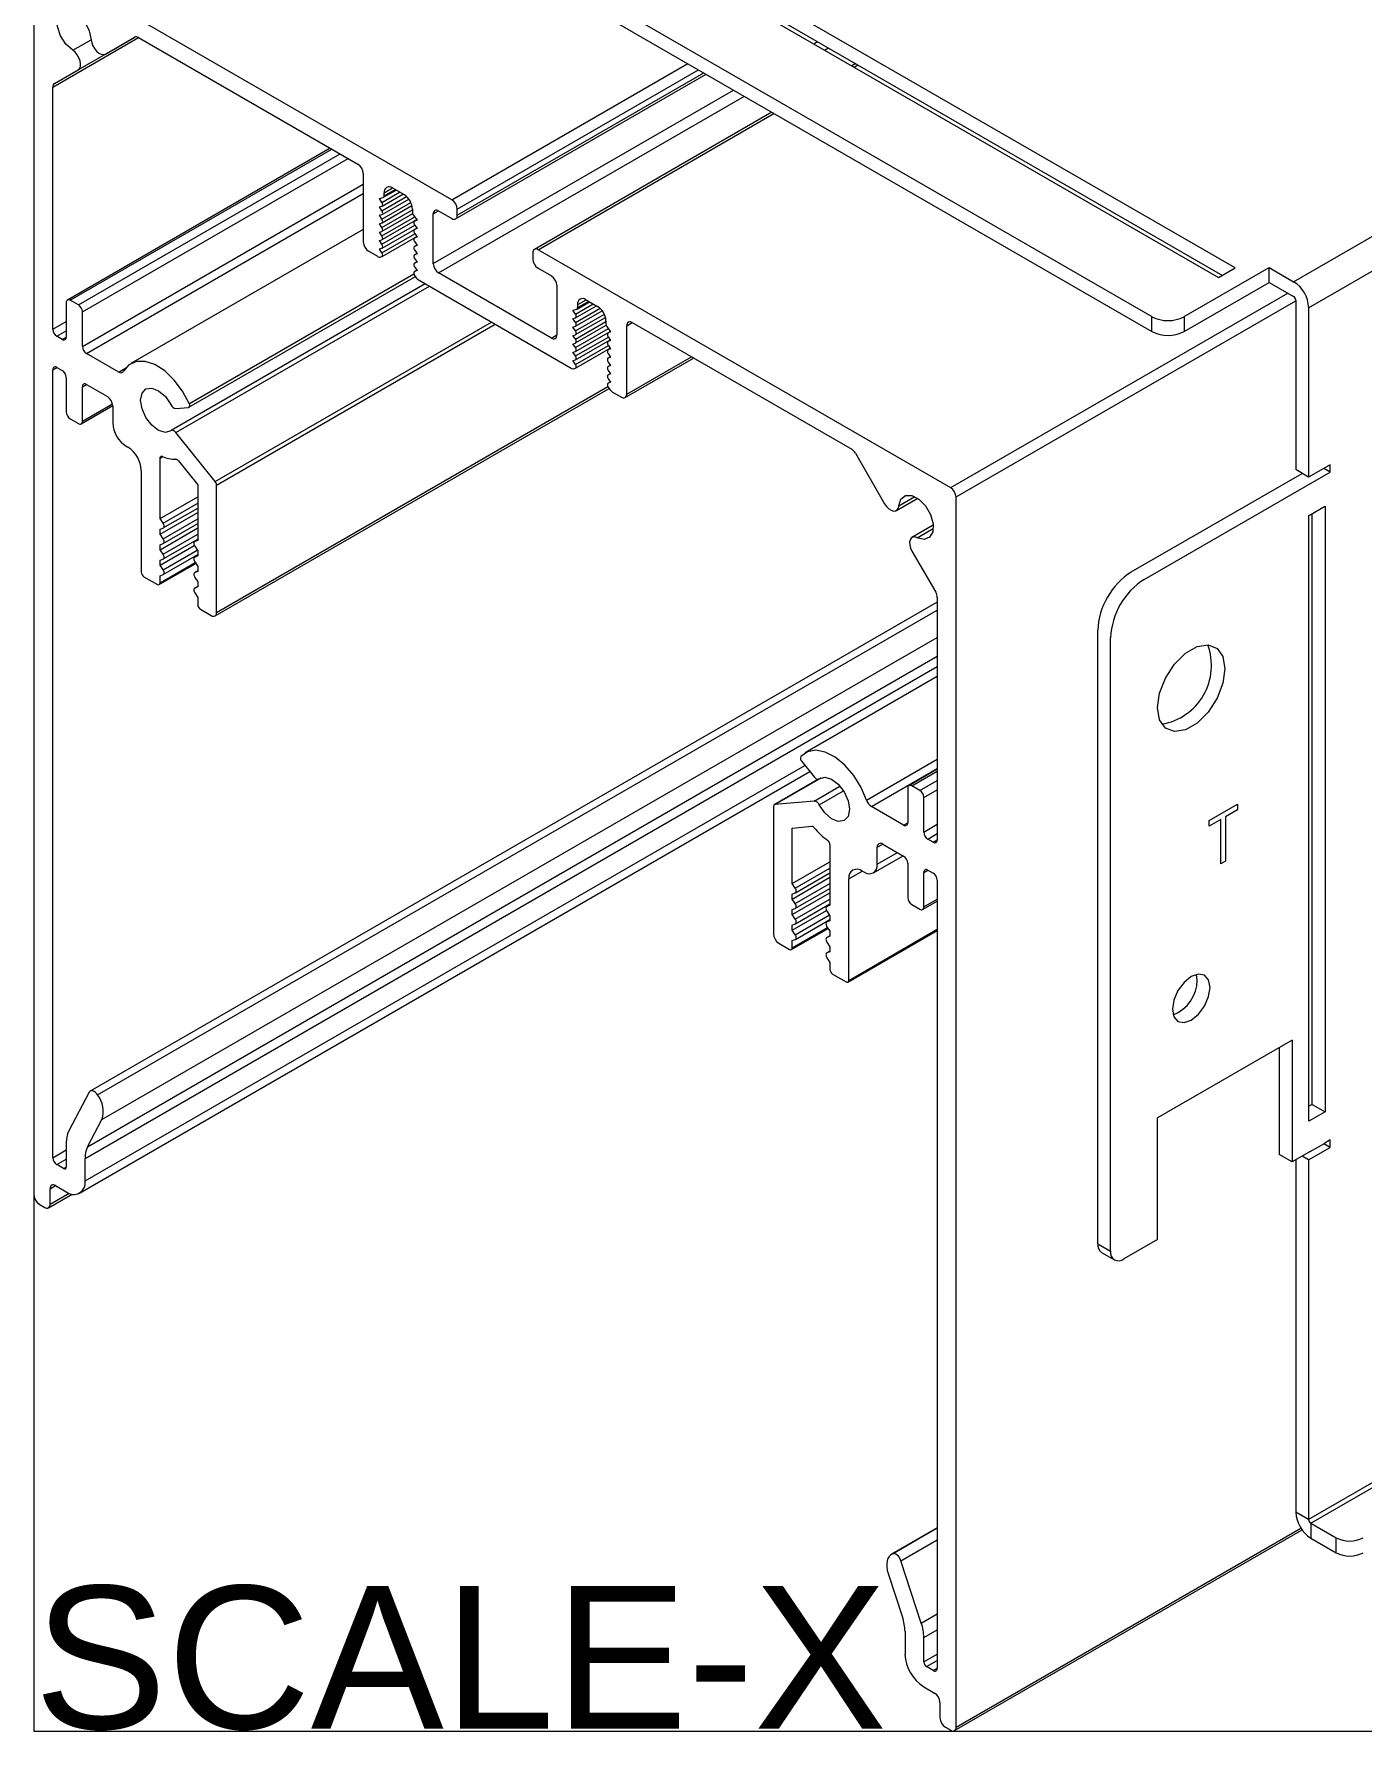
# Model space of a CAD drawing. Extents: x 0 to 6.25, y -6.86 to 0.
# Drawn here: x 0 to 3.493, y -6.864 to -2.403 of the extents above; entities that cross this region are included whole.
import ezdxf

# ---------------------------------------------------------------- set-up
doc = ezdxf.new("R2010")
doc.units = 0
doc.header["$LTSCALE"] = 0.5
doc.header["$MEASUREMENT"] = 0
doc.layers.add('Housing', color=150, linetype='CONTINUOUS')
doc.layers.add('Mounting', color=4, linetype='CONTINUOUS')
doc.layers.add('Text-Unprinted', color=131, linetype='CONTINUOUS', plot=False)
doc.styles.add('LSAD_Standard', font='arial.ttf')

msp = doc.modelspace()

# ---------------------------------------------------------------- linework, layer by layer
at = {"layer": 'Housing', "linetype": 'Continuous', "lineweight": 25, "transparency": 16777216}
for p, q in [((0, -2.2215), (0, -5.455)), ((1.0984, -2.8392), (0.0141, -2.2133)), ((0.0495, -2.5425), (0.2745, -2.4126)), ((0.0536, -2.5333), (0.2651, -2.4113)), ((0.1022, -2.4461), (0.1505, -2.4182)), ((0.1161, -2.4973), (0.265, -2.4113)), ((0.1879, -2.4558), (0.2649, -2.4114)), ((0.1879, -2.4558), (0.2645, -2.4116)), ((0.2745, -2.4126), (0.8514, -2.7456)), ((0.0536, -2.5333), (0.1161, -2.4973)), ((0.0495, -3.1794), (0.0495, -2.5425)), ((0.7788, -2.7037), (0.088, -3.1025)), ((0.0955, -3.1032), (0.7832, -2.7062)), ((0.1167, -3.1155), (0.8044, -2.7185)), ((0.1273, -3.1339), (0.8256, -2.7307)), ((0.1273, -3.2243), (0.8655, -2.7982)), ((0.8655, -2.7701), (0.8655, -2.9498)), ((0.9203, -2.8206), (0.9422, -2.8079)), ((0.9422, -2.8079), (0.9727, -2.8255)), ((0.1379, -3.2427), (0.8655, -2.8226)), ((0.908, -2.8356), (0.918, -2.8327)), ((0.9145, -2.8457), (0.908, -2.8356)), ((0.9145, -2.8457), (0.9611, -2.8188)), ((0.9145, -2.8678), (0.9792, -2.8304)), ((0.9145, -2.8898), (0.9904, -2.846)), ((0.9149, -2.8556), (0.9698, -2.8239)), ((0.9149, -2.8776), (0.9851, -2.8371)), ((0.9149, -2.8997), (0.9934, -2.8543)), ((0.9186, -2.8324), (0.9516, -2.8134)), ((0.9203, -2.8288), (0.9493, -2.812)), ((0.9203, -2.8288), (0.9203, -2.8206)), ((0.908, -2.8577), (0.9143, -2.8558)), ((0.9145, -2.8678), (0.908, -2.8577)), ((0.908, -2.8797), (0.9143, -2.8779)), ((0.9145, -2.8898), (0.908, -2.8797)), ((0.9145, -2.9119), (0.9946, -2.8656)), ((0.9145, -2.9339), (1.0009, -2.884)), ((0.9149, -2.9217), (0.9954, -2.8752)), ((0.9149, -2.9437), (1.0059, -2.8912)), ((0.9946, -2.8635), (0.9946, -2.8717)), ((0.9969, -2.8782), (1.007, -2.8928)), ((1.0063, -2.8919), (1.0001, -2.8955)), ((1.0004, -2.8953), (1.0064, -2.8919)), ((1.007, -2.8928), (1.0004, -2.8953)), ((1.0494, -2.8762), (1.0635, -2.8681)), ((1.0494, -3.0069), (1.0494, -2.8762)), ((1.0635, -2.8681), (1.0984, -2.8882)), ((1.1126, -2.8801), (1.1126, -2.8637)), ((0.8655, -2.9168), (0.2548, -3.2694)), ((0.908, -2.9018), (0.9143, -2.8999)), ((0.9145, -2.9119), (0.908, -2.9018)), ((0.908, -2.9238), (0.9143, -2.922)), ((0.9145, -2.9339), (0.908, -2.9238)), ((0.908, -2.9459), (0.9143, -2.944)), ((0.9145, -2.956), (1.0009, -2.9061)), ((0.9145, -2.978), (1.0009, -2.9281)), ((0.9149, -2.9658), (1.0059, -2.9133)), ((0.9149, -2.9878), (1.0059, -2.9353)), ((1.0063, -2.9139), (1.0001, -2.9175)), ((1.0063, -2.936), (1.0001, -2.9396)), ((1.0004, -2.9174), (1.0064, -2.9139)), ((1.007, -2.9148), (1.0004, -2.9174)), ((1.0004, -2.9394), (1.0064, -2.936)), ((1.007, -2.9369), (1.0004, -2.9394)), ((1.0007, -2.9057), (1.007, -2.9148)), ((1.0007, -2.9277), (1.007, -2.9369)), ((0.8797, -2.9743), (0.9028, -2.9876)), ((0.9145, -2.956), (0.908, -2.9459)), ((0.908, -2.9679), (0.9143, -2.9661)), ((0.9145, -2.978), (0.908, -2.9679)), ((0.9119, -2.989), (0.9145, -2.988)), ((1.0063, -2.958), (1.0001, -2.9616)), ((1.0063, -2.9801), (1.0001, -2.9837)), ((1.0004, -2.9615), (1.0064, -2.958)), ((1.007, -2.9589), (1.0004, -2.9615)), ((1.0004, -2.9835), (1.0064, -2.9801)), ((1.007, -2.981), (1.0004, -2.9835)), ((1.0007, -2.9498), (1.007, -2.9589)), ((1.0007, -2.9718), (1.007, -2.981)), ((1.311, -2.9783), (1.311, -2.9946)), ((2.4095, -3.5961), (1.3252, -2.9701)), ((0.4085, -3.3742), (0.9987, -3.0335)), ((1.0063, -3.0021), (1.0001, -3.0057)), ((1.0063, -3.0242), (1.0001, -3.0278)), ((1.0004, -3.0056), (1.0064, -3.0021)), ((1.007, -3.003), (1.0004, -3.0056)), ((1.0004, -3.0276), (1.0064, -3.0242)), ((1.007, -3.025), (1.0004, -3.0276)), ((1.0007, -2.9939), (1.007, -3.003)), ((1.0007, -3.0159), (1.007, -3.025)), ((1.3601, -3.2026), (1.0635, -3.0314)), ((1.3252, -3.0191), (1.3601, -3.0393)), ((1.0282, -3.06), (0.3603, -3.4455)), ((0.3731, -3.451), (1.0393, -3.0664)), ((0.4073, -3.3843), (1.0024, -3.0407)), ((1.0004, -3.0376), (1.003, -3.0416)), ((1.0121, -3.0507), (1.4115, -3.2813)), ((1.3742, -3.0638), (1.3742, -3.1944)), ((0.0849, -3.1094), (0.0849, -3.1999)), ((0.1167, -3.1155), (0.0955, -3.1032)), ((1.4232, -3.1394), (1.4698, -3.1125)), ((1.4235, -3.1492), (1.4785, -3.1175)), ((1.4273, -3.1261), (1.4603, -3.107)), ((1.429, -3.1142), (1.4509, -3.1016)), ((1.429, -3.1224), (1.458, -3.1057)), ((1.429, -3.1224), (1.429, -3.1142)), ((1.4509, -3.1016), (1.4814, -3.1192)), ((0.0495, -3.1794), (0.0849, -3.159)), ((0.1273, -3.2243), (0.1273, -3.1339)), ((0.4766, -3.5797), (1.2025, -3.1606)), ((0.4801, -3.5888), (1.2122, -3.1662)), ((1.4166, -3.1293), (1.4267, -3.1263)), ((1.4232, -3.1394), (1.4166, -3.1293)), ((1.4166, -3.1513), (1.423, -3.1495)), ((1.4232, -3.1614), (1.4166, -3.1513)), ((1.4232, -3.1614), (1.4879, -3.1241)), ((1.4232, -3.1835), (1.4991, -3.1397)), ((1.4232, -3.2055), (1.5033, -3.1593)), ((1.4235, -3.1713), (1.4938, -3.1307)), ((1.4235, -3.1933), (1.5021, -3.148)), ((1.5033, -3.1572), (1.5033, -3.1653)), ((1.5581, -3.1699), (1.5722, -3.1617)), ((1.5722, -3.1617), (2.1491, -3.4948)), ((0.0601, -3.1978), (0.0849, -3.1835)), ((0.0742, -3.206), (0.0601, -3.1978)), ((0.0742, -3.206), (0.0849, -3.1999)), ((1.3601, -3.2026), (1.3742, -3.1944)), ((1.4166, -3.1734), (1.423, -3.1715)), ((1.4232, -3.1835), (1.4166, -3.1734)), ((1.4166, -3.1954), (1.423, -3.1936)), ((1.4232, -3.2055), (1.4166, -3.1954)), ((1.4232, -3.2276), (1.5096, -3.1777)), ((1.4232, -3.2496), (1.5096, -3.1997)), ((1.4235, -3.2154), (1.504, -3.1689)), ((1.4235, -3.2374), (1.5146, -3.1849)), ((1.4235, -3.2594), (1.5146, -3.2069)), ((1.5056, -3.1719), (1.5156, -3.1864)), ((1.515, -3.1855), (1.5087, -3.1892)), ((1.515, -3.2076), (1.5087, -3.2112)), ((1.5091, -3.189), (1.515, -3.1856)), ((1.5156, -3.1864), (1.5091, -3.189)), ((1.5091, -3.211), (1.515, -3.2076)), ((1.5156, -3.2085), (1.5091, -3.211)), ((1.5093, -3.1993), (1.5156, -3.2085)), ((1.5581, -3.3495), (1.5581, -3.1699)), ((0.2227, -3.2917), (0.1379, -3.2427)), ((1.4166, -3.2175), (1.423, -3.2156)), ((1.4232, -3.2276), (1.4166, -3.2175)), ((1.4166, -3.2395), (1.423, -3.2377)), ((1.4232, -3.2496), (1.4166, -3.2395)), ((1.4232, -3.2717), (1.5096, -3.2218)), ((1.4235, -3.2815), (1.5146, -3.229)), ((1.515, -3.2296), (1.5087, -3.2332)), ((1.515, -3.2517), (1.5087, -3.2553)), ((1.5091, -3.2331), (1.515, -3.2296)), ((1.5156, -3.2305), (1.5091, -3.2331)), ((1.5091, -3.2551), (1.515, -3.2517)), ((1.5156, -3.2526), (1.5091, -3.2551)), ((1.5093, -3.2214), (1.5156, -3.2305)), ((1.5093, -3.2434), (1.5156, -3.2526)), ((1.5539, -3.3587), (1.7337, -3.2549)), ((1.5581, -3.3495), (1.7278, -3.2516)), ((0.0495, -3.2856), (0.0601, -3.2795)), ((0.0495, -5.357), (0.0495, -3.2856)), ((0.0601, -3.2795), (0.0742, -3.2876)), ((0.2227, -3.2917), (0.2414, -3.2808)), ((1.4166, -3.2615), (1.423, -3.2597)), ((1.4232, -3.2717), (1.4166, -3.2615)), ((1.4206, -3.2827), (1.4232, -3.2817)), ((1.515, -3.2737), (1.5087, -3.2773)), ((1.515, -3.2958), (1.5087, -3.2994)), ((1.5091, -3.2772), (1.515, -3.2737)), ((1.5156, -3.2746), (1.5091, -3.2772)), ((1.5091, -3.2992), (1.515, -3.2958)), ((1.5156, -3.2967), (1.5091, -3.2992)), ((1.5093, -3.2655), (1.5156, -3.2746)), ((1.5093, -3.2875), (1.5156, -3.2967)), ((0.0849, -3.306), (0.0849, -3.3965)), ((0.1273, -3.3305), (0.1379, -3.3244)), ((0.1273, -3.421), (0.1273, -3.3305)), ((0.1379, -3.3244), (0.193, -3.3562)), ((0.4759, -3.9328), (1.5115, -3.335)), ((0.4801, -3.9237), (1.5084, -3.33)), ((1.515, -3.3178), (1.5087, -3.3214)), ((1.5091, -3.3213), (1.515, -3.3178)), ((1.5156, -3.3187), (1.5091, -3.3213)), ((1.5091, -3.3313), (1.5117, -3.3353)), ((1.5093, -3.3096), (1.5156, -3.3187)), ((1.5208, -3.3444), (1.5439, -3.3577)), ((0.1242, -3.4279), (0.2071, -3.38)), ((0.1273, -3.421), (0.2065, -3.3753)), ((0.2071, -3.3807), (0.2071, -3.4256)), ((0.3731, -3.3877), (0.4059, -3.3847)), ((0.0955, -3.4149), (0.1167, -3.4271)), ((0.4766, -3.5797), (0.3731, -3.451)), ((0.2425, -3.4868), (0.2467, -3.4893)), ((0.3316, -3.5181), (0.3387, -3.514)), ((0.3316, -3.6771), (0.3316, -3.5181)), ((2.1591, -3.5053), (2.2357, -3.638)), ((0.2821, -3.5505), (0.2821, -3.8175)), ((0.3796, -3.5251), (0.4306, -3.5885)), ((0.4306, -3.5885), (0.4306, -3.7342)), ((0.4801, -3.9237), (0.4801, -3.5888)), ((0.3316, -3.6771), (0.4306, -3.6199)), ((0.3395, -3.6892), (0.4306, -3.6366)), ((0.3399, -3.7015), (0.4306, -3.6492)), ((2.2667, -3.6559), (2.3226, -3.6237)), ((2.2731, -3.6435), (2.3151, -3.6193)), ((2.4236, -6.8541), (2.4236, -3.6206)), ((0.3316, -3.7179), (0.4306, -3.6608)), ((0.3395, -3.6892), (0.3316, -3.6771)), ((0.3316, -3.7587), (0.4306, -3.7016)), ((0.3316, -3.7048), (0.3395, -3.7018)), ((0.3395, -3.7301), (0.4306, -3.6775)), ((0.3399, -3.7424), (0.4306, -3.69)), ((2.3633, -3.6943), (2.3075, -3.7265)), ((0.3316, -3.7179), (0.3316, -3.7048)), ((0.3395, -3.7301), (0.3316, -3.7179)), ((0.3316, -3.7457), (0.3395, -3.7426)), ((0.3316, -3.7587), (0.3316, -3.7457)), ((0.3395, -3.7709), (0.4306, -3.7183)), ((0.3399, -3.7832), (0.4306, -3.7308)), ((0.4306, -3.7327), (0.4223, -3.7375)), ((0.4227, -3.7373), (0.4306, -3.7328)), ((0.4306, -3.7342), (0.4227, -3.7373)), ((2.3214, -3.7272), (2.3634, -3.703)), ((0.3316, -3.7996), (0.4215, -3.7476)), ((0.3395, -3.7709), (0.3316, -3.7587)), ((0.3316, -3.7865), (0.3395, -3.7834)), ((0.3316, -3.7996), (0.3316, -3.7865)), ((0.3395, -3.8117), (0.4292, -3.7599)), ((0.3399, -3.824), (0.4306, -3.7717)), ((0.4306, -3.7735), (0.4223, -3.7784)), ((0.4227, -3.7498), (0.4306, -3.762)), ((0.4227, -3.7781), (0.4306, -3.7736)), ((0.4306, -3.7751), (0.4227, -3.7781)), ((0.4227, -3.7906), (0.4306, -3.8028)), ((0.4306, -3.762), (0.4306, -3.7751)), ((2.3075, -3.7623), (2.37, -3.8705)), ((0.2892, -3.8298), (0.3245, -3.8502)), ((0.3295, -3.8507), (0.4257, -3.7952)), ((0.3316, -3.8461), (0.4241, -3.7927)), ((0.3395, -3.8117), (0.3316, -3.7996)), ((0.3316, -3.8273), (0.3395, -3.8242)), ((0.3316, -3.8461), (0.3316, -3.8273)), ((0.4306, -3.8144), (0.4223, -3.8192)), ((0.4227, -3.819), (0.4306, -3.8144)), ((0.4306, -3.8159), (0.4227, -3.819)), ((0.4227, -3.8315), (0.4306, -3.8436)), ((0.4306, -3.8028), (0.4306, -3.8159)), ((0.4306, -3.8552), (0.4223, -3.86)), ((0.4227, -3.8598), (0.4306, -3.8552)), ((0.4306, -3.8567), (0.4227, -3.8598)), ((0.4227, -3.8723), (0.4306, -3.8845)), ((0.4306, -3.8436), (0.4306, -3.8567)), ((2.3741, -3.8968), (0.148, -5.1819)), ((0.1669, -5.1918), (2.3741, -3.9176)), ((0.4306, -3.8845), (0.4306, -3.9032)), ((0.4377, -3.9155), (0.4659, -3.9318)), ((2.3741, -3.8845), (2.3741, -4.5214)), ((0.1784, -5.257), (2.3741, -3.9894)), ((0.141, -5.3281), (2.3741, -4.0389)), ((0.1344, -5.3587), (2.3741, -4.0658)), ((2.3741, -4.0923), (2.0273, -4.2926)), ((0.1344, -5.4182), (2.0264, -4.326)), ((2.0177, -4.3152), (2.0505, -4.356)), ((2.1882, -4.4171), (2.3741, -4.3098)), ((0.1198, -5.4503), (2.0394, -4.3421)), ((2.0616, -4.3621), (1.9456, -4.4291)), ((1.9471, -4.4286), (2.0687, -4.3584)), ((2.0633, -4.3615), (2.0686, -4.3584)), ((2.0638, -4.3611), (2.0684, -4.3585)), ((2.2009, -4.4337), (2.3741, -4.3337)), ((2.3741, -4.336), (2.2994, -4.3792)), ((2.3069, -4.3799), (2.3741, -4.3411)), ((2.3281, -4.3921), (2.3741, -4.3656)), ((2.0505, -4.4194), (2.1184, -4.3802)), ((2.0638, -4.4296), (2.1277, -4.3928)), ((2.2963, -4.386), (2.2963, -4.4765)), ((2.3281, -4.3921), (2.3069, -4.3799)), ((2.3388, -4.4105), (2.3741, -4.3901)), ((2.3388, -4.501), (2.3388, -4.4105)), ((1.9435, -4.4336), (1.9435, -4.7685)), ((2.0505, -4.4194), (1.9471, -4.4286)), ((2.2857, -4.4826), (2.2009, -4.4337)), ((1.993, -4.4905), (2.044, -4.4859)), ((1.993, -4.6362), (1.993, -4.4905)), ((2.2857, -4.4826), (2.2963, -4.4765)), ((2.3388, -4.501), (2.3741, -4.4806)), ((2.3494, -4.5194), (2.3741, -4.5051)), ((2.092, -4.5344), (2.092, -4.6933)), ((2.2165, -4.5406), (2.2306, -4.5325)), ((2.2165, -4.5855), (2.2165, -4.5406)), ((2.2306, -4.5325), (2.2857, -4.5643)), ((2.3635, -4.5275), (2.3494, -4.5194)), ((2.3635, -4.5275), (2.3741, -4.5214)), ((1.993, -4.6362), (2.092, -4.579)), ((2.2061, -4.6084), (2.2842, -4.5634)), ((2.2165, -4.5855), (2.2695, -4.5549)), ((2.2963, -4.5827), (2.2963, -4.6731)), ((1.993, -4.677), (2.092, -4.6199)), ((2.0009, -4.6484), (1.993, -4.6362)), ((2.0009, -4.6484), (2.092, -4.5958)), ((2.0009, -4.6892), (2.092, -4.6366)), ((2.0013, -4.6607), (2.092, -4.6083)), ((2.1415, -4.6239), (2.1769, -4.6035)), ((2.1415, -4.8909), (2.1415, -4.6239)), ((2.1769, -4.6035), (2.1811, -4.606)), ((2.3388, -4.6072), (2.3494, -4.601)), ((2.3388, -4.6976), (2.3388, -4.6072)), ((2.3494, -4.601), (2.3635, -4.6092)), ((2.3741, -4.6276), (2.3741, -6.6989)), ((1.993, -4.7178), (2.092, -4.6607)), ((1.993, -4.664), (2.0009, -4.6609)), ((1.993, -4.677), (1.993, -4.664)), ((2.0009, -4.6892), (1.993, -4.677)), ((2.0009, -4.73), (2.092, -4.6774)), ((2.0013, -4.7015), (2.092, -4.6491)), ((2.3356, -4.7045), (2.3741, -4.6823)), ((2.3388, -4.6976), (2.3741, -4.6772)), ((1.993, -4.7048), (2.0009, -4.7017)), ((1.993, -4.7178), (1.993, -4.7048)), ((1.993, -4.7587), (2.0829, -4.7068)), ((2.0009, -4.73), (1.993, -4.7178)), ((2.0009, -4.7708), (2.0907, -4.719)), ((2.0013, -4.7423), (2.092, -4.69)), ((2.092, -4.6918), (2.0837, -4.6966)), ((2.0841, -4.6964), (2.092, -4.6919)), ((2.092, -4.6933), (2.0841, -4.6964)), ((2.0841, -4.7089), (2.092, -4.7211)), ((2.092, -4.7211), (2.092, -4.7342)), ((2.3069, -4.6915), (2.3281, -4.7038)), ((1.9909, -4.8098), (2.0871, -4.7543)), ((1.993, -4.7456), (2.0009, -4.7425)), ((1.993, -4.7587), (1.993, -4.7456)), ((1.993, -4.8052), (2.0855, -4.7518)), ((2.0009, -4.7708), (1.993, -4.7587)), ((2.0013, -4.7831), (2.092, -4.7308)), ((2.092, -4.7327), (2.0837, -4.7375)), ((2.0841, -4.7373), (2.092, -4.7327)), ((2.092, -4.7342), (2.0841, -4.7373)), ((2.0841, -4.7498), (2.092, -4.7619)), ((2.092, -4.7619), (2.092, -4.775)), ((2.1394, -4.8955), (2.3741, -4.76)), ((2.1415, -4.8909), (2.3741, -4.7567)), ((1.9577, -4.793), (1.9859, -4.8093)), ((1.993, -4.7864), (2.0009, -4.7834)), ((1.993, -4.8052), (1.993, -4.7864)), ((2.092, -4.7735), (2.0837, -4.7783)), ((2.092, -4.8143), (2.0837, -4.8191)), ((2.0841, -4.7781), (2.092, -4.7735)), ((2.092, -4.775), (2.0841, -4.7781)), ((2.0841, -4.7906), (2.092, -4.8028)), ((2.0841, -4.8189), (2.092, -4.8144)), ((2.092, -4.8158), (2.0841, -4.8189)), ((2.092, -4.8028), (2.092, -4.8158)), ((2.0841, -4.8314), (2.092, -4.8436)), ((2.092, -4.8436), (2.092, -4.8624)), ((2.0991, -4.8746), (2.1344, -4.895)), ((0.1451, -5.1849), (0.0915, -5.2868)), ((0.141, -5.3281), (0.1784, -5.257)), ((0.0495, -5.357), (0.0849, -5.3366)), ((0.0849, -5.3175), (0.0849, -5.3815)), ((0.0601, -5.3753), (0.0849, -5.3611)), ((0.0778, -5.3855), (0.0601, -5.3753)), ((0.0778, -5.3855), (0.0849, -5.3815)), ((0.1344, -5.4182), (0.1344, -5.3587)), ((0.0424, -5.4386), (0.0566, -5.4305)), ((0.0424, -5.4795), (0.0424, -5.4386)), ((0.0566, -5.4305), (0.0849, -5.4468)), ((0.0141, -5.4795), (0.0283, -5.4876)), ((0.0383, -5.4886), (0.1002, -5.4528)), ((0.0424, -5.4795), (0.0925, -5.4505)), ((2.3741, -6.3301), (2.2536, -6.3996)), ((2.2567, -6.3982), (2.3741, -6.3304)), ((2.2785, -6.4165), (2.3741, -6.3613)), ((2.3321, -6.5803), (2.2785, -6.4165)), ((2.2452, -6.4501), (2.2826, -6.5644)), ((2.3321, -6.5803), (2.3741, -6.5561)), ((2.3388, -6.6186), (2.3741, -6.5982)), ((2.2893, -6.6027), (2.2893, -6.6622)), ((2.3388, -6.6826), (2.3388, -6.6186)), ((2.3388, -6.6826), (2.3741, -6.6622)), ((2.3458, -6.6949), (2.3741, -6.6785)), ((2.3635, -6.7051), (2.3458, -6.6949)), ((2.3635, -6.7051), (2.3741, -6.6989)), ((2.3388, -6.7479), (2.367, -6.7643)), ((2.3812, -6.7888), (2.3812, -6.8296)), ((2.3953, -6.8541), (2.4095, -6.8622))]:
    msp.add_line(p, q, dxfattribs=at)
at = {"layer": 'Housing', "transparency": 16777216}
for p, q in [((2.0495, -2.4291), (2.0595, -2.4233)), ((2.0778, -2.4454), (2.0878, -2.4396)), ((1.098, -2.839), (1.7182, -2.481)), ((1.1126, -2.8632), (1.7465, -2.4973)), ((2.1597, -2.4811), (2.1497, -2.4869)), ((2.1555, -2.4903), (2.1655, -2.4845)), ((1.1083, -2.889), (1.7665, -2.5089)), ((1.1126, -2.8795), (1.7606, -2.5055)), ((1.0494, -3.0063), (1.8389, -2.5507)), ((1.0631, -3.0311), (1.8672, -2.567)), ((1.9391, -2.6085), (1.3153, -2.9693)), ((1.3252, -2.9701), (1.9449, -2.6119)), ((2.4094, -3.5955), (3.2951, -3.0844)), ((2.4236, -3.62), (3.3163, -3.1048)), ((2.4236, -6.8541), (3.3297, -6.3305)), ((2.4194, -6.863), (3.333, -6.3354))]:
    msp.add_line(p, q, dxfattribs=at)
at = {"layer": 'Housing', "linetype": 'Continuous', "lineweight": 25, "transparency": 16777216, "flags": 128}
for points in [[(0.1022, -2.4461), (0.0842, -2.4298), (0.0699, -2.4077), (0.0616, -2.3836), (0.0607, -2.3616), (0.0674, -2.3454), (0.0806, -2.3377), (0.0981, -2.34), (0.1167, -2.3517), (0.1334, -2.371), (0.1454, -2.3945), (0.1505, -2.4182)], [(0.1161, -2.4973), (0.1199, -2.4937), (0.122, -2.4882), (0.1225, -2.4812), (0.1212, -2.4734), (0.1182, -2.4654), (0.1137, -2.4577), (0.1083, -2.4511), (0.1022, -2.4461)], [(0.1505, -2.4182), (0.1518, -2.426), (0.1548, -2.434), (0.1592, -2.4417), (0.1647, -2.4483), (0.1708, -2.4533), (0.177, -2.4564), (0.1829, -2.4573), (0.1879, -2.4558)], [(0.9143, -2.8558), (0.9152, -2.8553), (0.9159, -2.8545), (0.9164, -2.8534), (0.9165, -2.8521), (0.9164, -2.8505), (0.916, -2.8489), (0.9154, -2.8473), (0.9145, -2.8457)], [(0.9143, -2.8779), (0.9152, -2.8774), (0.9159, -2.8766), (0.9164, -2.8755), (0.9165, -2.8741), (0.9164, -2.8726), (0.916, -2.871), (0.9154, -2.8693), (0.9145, -2.8678)], [(0.9143, -2.8999), (0.9152, -2.8994), (0.9159, -2.8986), (0.9164, -2.8975), (0.9165, -2.8962), (0.9164, -2.8946), (0.916, -2.893), (0.9154, -2.8914), (0.9145, -2.8898)], [(1.0004, -2.8953), (0.9996, -2.8959), (0.9989, -2.8968), (0.9985, -2.8979), (0.9984, -2.8993), (0.9986, -2.9009), (0.999, -2.9025), (0.9997, -2.9041), (1.0007, -2.9057)], [(0.9143, -2.922), (0.9152, -2.9215), (0.9159, -2.9207), (0.9164, -2.9196), (0.9165, -2.9182), (0.9164, -2.9167), (0.916, -2.9151), (0.9154, -2.9134), (0.9145, -2.9119)], [(0.9143, -2.944), (0.9152, -2.9435), (0.9159, -2.9427), (0.9164, -2.9416), (0.9165, -2.9403), (0.9164, -2.9387), (0.916, -2.9371), (0.9154, -2.9355), (0.9145, -2.9339)], [(1.0004, -2.9174), (0.9996, -2.9179), (0.9989, -2.9188), (0.9985, -2.92), (0.9984, -2.9214), (0.9986, -2.9229), (0.999, -2.9246), (0.9997, -2.9262), (1.0007, -2.9277)], [(1.0004, -2.9394), (0.9996, -2.94), (0.9989, -2.9409), (0.9985, -2.942), (0.9984, -2.9434), (0.9986, -2.945), (0.999, -2.9466), (0.9997, -2.9482), (1.0007, -2.9498)], [(0.9143, -2.9661), (0.9152, -2.9656), (0.9159, -2.9648), (0.9164, -2.9637), (0.9165, -2.9623), (0.9164, -2.9608), (0.916, -2.9592), (0.9154, -2.9575), (0.9145, -2.956)], [(0.9145, -2.988), (0.9154, -2.9875), (0.916, -2.9866), (0.9164, -2.9855), (0.9165, -2.9842), (0.9164, -2.9827), (0.916, -2.9811), (0.9154, -2.9795), (0.9145, -2.978)], [(1.0004, -2.9615), (0.9996, -2.962), (0.9989, -2.9629), (0.9985, -2.9641), (0.9984, -2.9655), (0.9986, -2.967), (0.999, -2.9687), (0.9997, -2.9703), (1.0007, -2.9718)], [(1.0004, -2.9835), (0.9996, -2.9841), (0.9989, -2.985), (0.9985, -2.9861), (0.9984, -2.9875), (0.9986, -2.9891), (0.999, -2.9907), (0.9997, -2.9923), (1.0007, -2.9939)], [(1.0004, -3.0056), (0.9996, -3.0061), (0.9989, -3.007), (0.9985, -3.0082), (0.9984, -3.0096), (0.9986, -3.0111), (0.999, -3.0128), (0.9997, -3.0144), (1.0007, -3.0159)], [(1.0004, -3.0276), (0.9996, -3.0281), (0.9989, -3.029), (0.9985, -3.0301), (0.9984, -3.0314), (0.9985, -3.0329), (0.9989, -3.0345), (0.9996, -3.0361), (1.0004, -3.0376)], [(1.423, -3.1495), (1.4239, -3.149), (1.4246, -3.1482), (1.425, -3.1471), (1.4252, -3.1457), (1.4251, -3.1442), (1.4247, -3.1426), (1.4241, -3.1409), (1.4232, -3.1394)], [(1.423, -3.1715), (1.4239, -3.171), (1.4246, -3.1702), (1.425, -3.1691), (1.4252, -3.1678), (1.4251, -3.1662), (1.4247, -3.1646), (1.4241, -3.163), (1.4232, -3.1614)], [(1.423, -3.1936), (1.4239, -3.1931), (1.4246, -3.1923), (1.425, -3.1912), (1.4252, -3.1898), (1.4251, -3.1883), (1.4247, -3.1867), (1.4241, -3.185), (1.4232, -3.1835)], [(1.423, -3.2156), (1.4239, -3.2151), (1.4246, -3.2143), (1.425, -3.2132), (1.4252, -3.2119), (1.4251, -3.2103), (1.4247, -3.2087), (1.4241, -3.2071), (1.4232, -3.2055)], [(1.5091, -3.189), (1.5082, -3.1895), (1.5076, -3.1904), (1.5072, -3.1916), (1.5071, -3.193), (1.5073, -3.1945), (1.5077, -3.1962), (1.5084, -3.1978), (1.5093, -3.1993)], [(1.5091, -3.211), (1.5082, -3.2116), (1.5076, -3.2125), (1.5072, -3.2136), (1.5071, -3.215), (1.5073, -3.2166), (1.5077, -3.2182), (1.5084, -3.2198), (1.5093, -3.2214)], [(1.423, -3.2377), (1.4239, -3.2372), (1.4246, -3.2364), (1.425, -3.2353), (1.4252, -3.2339), (1.4251, -3.2324), (1.4247, -3.2308), (1.4241, -3.2291), (1.4232, -3.2276)], [(1.423, -3.2597), (1.4239, -3.2592), (1.4246, -3.2584), (1.425, -3.2573), (1.4252, -3.256), (1.4251, -3.2544), (1.4247, -3.2528), (1.4241, -3.2512), (1.4232, -3.2496)], [(1.5091, -3.2331), (1.5082, -3.2336), (1.5076, -3.2345), (1.5072, -3.2357), (1.5071, -3.2371), (1.5073, -3.2386), (1.5077, -3.2403), (1.5084, -3.2419), (1.5093, -3.2434)], [(1.5091, -3.2551), (1.5082, -3.2557), (1.5076, -3.2566), (1.5072, -3.2577), (1.5071, -3.2591), (1.5073, -3.2607), (1.5077, -3.2623), (1.5084, -3.2639), (1.5093, -3.2655)], [(0.4082, -3.3744), (0.3908, -3.3419), (0.3689, -3.3127), (0.3441, -3.289), (0.318, -3.2723), (0.2925, -3.2638), (0.2692, -3.2639), (0.2497, -3.2728), (0.2354, -3.2898)], [(1.4232, -3.2817), (1.424, -3.2811), (1.4247, -3.2803), (1.4251, -3.2792), (1.4252, -3.2778), (1.4251, -3.2763), (1.4247, -3.2748), (1.424, -3.2732), (1.4232, -3.2717)], [(1.5091, -3.2772), (1.5082, -3.2777), (1.5076, -3.2786), (1.5072, -3.2798), (1.5071, -3.2812), (1.5073, -3.2827), (1.5077, -3.2844), (1.5084, -3.286), (1.5093, -3.2875)], [(1.5091, -3.2992), (1.5082, -3.2998), (1.5076, -3.3007), (1.5072, -3.3018), (1.5071, -3.3032), (1.5073, -3.3048), (1.5077, -3.3064), (1.5084, -3.308), (1.5093, -3.3096)], [(0.3598, -3.4459), (0.3453, -3.4503), (0.3277, -3.4453), (0.3098, -3.4317), (0.2943, -3.4117), (0.284, -3.3884), (0.2803, -3.3658), (0.284, -3.3473), (0.2943, -3.3361), (0.3098, -3.3338), (0.3277, -3.3409), (0.3453, -3.3563), (0.3598, -3.3774)], [(1.5091, -3.3213), (1.5082, -3.3218), (1.5076, -3.3226), (1.5072, -3.3238), (1.5071, -3.3251), (1.5072, -3.3266), (1.5076, -3.3282), (1.5082, -3.3297), (1.5091, -3.3313)], [(0.4059, -3.3847), (0.4071, -3.3844), (0.408, -3.3837), (0.4088, -3.3827), (0.4092, -3.3814), (0.4094, -3.3798), (0.4093, -3.3781), (0.4089, -3.3762), (0.4082, -3.3744)], [(0.3731, -3.451), (0.3714, -3.4491), (0.3697, -3.4476), (0.3678, -3.4463), (0.366, -3.4454), (0.3643, -3.4449), (0.3626, -3.4449), (0.3611, -3.4452), (0.3598, -3.4459)], [(0.3316, -3.5181), (0.3317, -3.5167), (0.3321, -3.5155), (0.3326, -3.5145), (0.3334, -3.5138), (0.3343, -3.5133), (0.3354, -3.5131), (0.3366, -3.5132), (0.3378, -3.5136)], [(2.2357, -3.638), (2.2407, -3.6453), (2.2466, -3.6511), (2.2528, -3.6553), (2.2589, -3.6572), (2.2644, -3.6569), (2.2688, -3.6544), (2.2718, -3.6498), (2.2731, -3.6435)], [(2.2731, -3.6435), (2.2782, -3.6257), (2.2902, -3.6161), (2.3069, -3.6161), (2.3256, -3.6259), (2.343, -3.6437), (2.3562, -3.6666), (2.3629, -3.6906), (2.3621, -3.7117), (2.3537, -3.7262), (2.3394, -3.7317), (2.3214, -3.7272)], [(0.3395, -3.7018), (0.3405, -3.7011), (0.3413, -3.7), (0.3418, -3.6986), (0.342, -3.697), (0.3418, -3.6951), (0.3413, -3.6931), (0.3405, -3.6911), (0.3395, -3.6892)], [(0.3395, -3.7426), (0.3405, -3.7419), (0.3413, -3.7409), (0.3418, -3.7395), (0.342, -3.7378), (0.3418, -3.7359), (0.3413, -3.734), (0.3405, -3.732), (0.3395, -3.7301)], [(0.4227, -3.7373), (0.4217, -3.738), (0.4209, -3.739), (0.4204, -3.7404), (0.4202, -3.7421), (0.4204, -3.744), (0.4209, -3.7459), (0.4217, -3.7479), (0.4227, -3.7498)], [(2.3214, -3.7272), (2.3153, -3.7252), (2.3099, -3.7255), (2.3054, -3.7281), (2.3025, -3.7327), (2.3011, -3.7389), (2.3016, -3.7464), (2.3037, -3.7544), (2.3075, -3.7623)], [(0.3395, -3.7834), (0.3405, -3.7827), (0.3413, -3.7817), (0.3418, -3.7803), (0.342, -3.7786), (0.3418, -3.7767), (0.3413, -3.7748), (0.3405, -3.7728), (0.3395, -3.7709)], [(0.4227, -3.7781), (0.4217, -3.7788), (0.4209, -3.7799), (0.4204, -3.7813), (0.4202, -3.7829), (0.4204, -3.7848), (0.4209, -3.7868), (0.4217, -3.7887), (0.4227, -3.7906)], [(0.3395, -3.8242), (0.3405, -3.8236), (0.3413, -3.8225), (0.3418, -3.8211), (0.342, -3.8194), (0.3418, -3.8176), (0.3413, -3.8156), (0.3405, -3.8136), (0.3395, -3.8117)], [(0.4227, -3.819), (0.4217, -3.8196), (0.4209, -3.8207), (0.4204, -3.8221), (0.4202, -3.8238), (0.4204, -3.8256), (0.4209, -3.8276), (0.4217, -3.8296), (0.4227, -3.8315)], [(0.4227, -3.8598), (0.4217, -3.8605), (0.4209, -3.8615), (0.4204, -3.8629), (0.4202, -3.8646), (0.4204, -3.8664), (0.4209, -3.8684), (0.4217, -3.8704), (0.4227, -3.8723)], [(2.1882, -4.4171), (2.1739, -4.3836), (2.1544, -4.3523), (2.1311, -4.3252), (2.1056, -4.3043), (2.0795, -4.2909), (2.0547, -4.2859), (2.0329, -4.2898), (2.0154, -4.3022)], [(2.0505, -4.356), (2.0522, -4.3579), (2.0539, -4.3594), (2.0558, -4.3607), (2.0576, -4.3616), (2.0594, -4.3621), (2.061, -4.3622), (2.0625, -4.3618), (2.0638, -4.3611)], [(2.0638, -4.3611), (2.0783, -4.3567), (2.0959, -4.3617), (2.1139, -4.3753), (2.1293, -4.3953), (2.1396, -4.4186), (2.1433, -4.4412), (2.1396, -4.4597), (2.1293, -4.471), (2.1139, -4.4732), (2.0959, -4.4661), (2.0783, -4.4507), (2.0638, -4.4296)], [(2.0009, -4.6609), (2.002, -4.6602), (2.0028, -4.6591), (2.0032, -4.6577), (2.0034, -4.6561), (2.0032, -4.6542), (2.0028, -4.6522), (2.002, -4.6503), (2.0009, -4.6484)], [(2.0009, -4.7017), (2.002, -4.701), (2.0028, -4.7), (2.0032, -4.6986), (2.0034, -4.6969), (2.0032, -4.695), (2.0028, -4.6931), (2.002, -4.6911), (2.0009, -4.6892)], [(2.0841, -4.6964), (2.0831, -4.6971), (2.0823, -4.6982), (2.0818, -4.6996), (2.0816, -4.7012), (2.0818, -4.7031), (2.0823, -4.7051), (2.0831, -4.707), (2.0841, -4.7089)], [(2.0009, -4.7425), (2.002, -4.7419), (2.0028, -4.7408), (2.0032, -4.7394), (2.0034, -4.7377), (2.0032, -4.7359), (2.0028, -4.7339), (2.002, -4.7319), (2.0009, -4.73)], [(2.0009, -4.7834), (2.002, -4.7827), (2.0028, -4.7816), (2.0032, -4.7802), (2.0034, -4.7786), (2.0032, -4.7767), (2.0028, -4.7747), (2.002, -4.7727), (2.0009, -4.7708)], [(2.0841, -4.7373), (2.0831, -4.7379), (2.0823, -4.739), (2.0818, -4.7404), (2.0816, -4.7421), (2.0818, -4.7439), (2.0823, -4.7459), (2.0831, -4.7479), (2.0841, -4.7498)], [(2.0841, -4.7781), (2.0831, -4.7788), (2.0823, -4.7798), (2.0818, -4.7812), (2.0816, -4.7829), (2.0818, -4.7847), (2.0823, -4.7867), (2.0831, -4.7887), (2.0841, -4.7906)], [(2.0841, -4.8189), (2.0831, -4.8196), (2.0823, -4.8206), (2.0818, -4.822), (2.0816, -4.8237), (2.0818, -4.8256), (2.0823, -4.8275), (2.0831, -4.8295), (2.0841, -4.8314)], [(0.1669, -5.1918), (0.1642, -5.1882), (0.1612, -5.1852), (0.158, -5.1829), (0.1548, -5.1815), (0.1518, -5.181), (0.1491, -5.1814), (0.1468, -5.1827), (0.1451, -5.1849)], [(2.2567, -6.3982), (2.2517, -6.4009), (2.2475, -6.405), (2.2444, -6.4104), (2.2423, -6.4169), (2.2413, -6.4243), (2.2415, -6.4324), (2.2428, -6.4411), (2.2452, -6.4501)], [(2.2785, -6.4165), (2.2768, -6.4123), (2.2745, -6.4084), (2.2718, -6.4048), (2.2688, -6.4018), (2.2656, -6.3996), (2.2624, -6.3982), (2.2594, -6.3977), (2.2567, -6.3982)]]:
    msp.add_lwpolyline(points, dxfattribs=at)
at = {"layer": 'Housing', "linetype": 'Continuous', "lineweight": 25, "transparency": 16777216}
for centre, radius, start, end in [((0.2686, -2.4208), 0.0101, 54.3815, 114.3139), ((0.0595, -2.5415), 0.0101, 125.6982, 185.6204), ((0.8348, -2.7715), 0.0307, 2.6055, 57.3945), ((0.9336, -2.8184), 0.0135, 50.7969, 189.2141), ((0.9166, -2.8292), 0.00371, 292.5514, 7.6417), ((0.9471, -2.8657), 0.0476, 2.6055, 57.3945), ((1.0819, -2.8651), 0.0307, 2.6055, 57.3945), ((1.0066, -2.8712), 0.012, 182.3555, 215.7763), ((1.058, -2.8749), 0.00873, 50.7969, 189.2141), ((1.104, -2.8815), 0.00873, 230.7967, 9.2139), ((0.8962, -2.9484), 0.0307, 182.6055, 237.3945), ((0.9089, -2.9788), 0.0107, 235.5961, 286.5608), ((1.3196, -2.9769), 0.00873, 50.7967, 189.214), ((1.0801, -3.0055), 0.0307, 182.6055, 237.3945), ((1.3417, -2.9932), 0.0307, 182.6055, 237.3946), ((1.0268, -3.0269), 0.028, 211.8168, 238.3212), ((1.3435, -3.0652), 0.0307, 2.6055, 57.3945), ((0.0913, -3.1083), 0.00655, 50.7967, 189.214), ((0.1043, -3.1349), 0.0231, 2.6055, 57.3947), ((1.4253, -3.1229), 0.00371, 292.5514, 7.6417), ((1.4423, -3.1121), 0.0135, 50.7966, 189.214), ((1.4557, -3.1593), 0.0476, 2.6055, 57.3945), ((1.5153, -3.1648), 0.012, 182.3555, 215.7764), ((1.5667, -3.1685), 0.00873, 50.7967, 189.214), ((0.0725, -3.1784), 0.0231, 182.6055, 237.3945), ((0.0784, -3.2009), 0.00655, 230.7961, 9.2139), ((1.3656, -3.1958), 0.00873, 230.7967, 9.214), ((0.1503, -3.2233), 0.0231, 182.6055, 237.3945), ((0.056, -3.2845), 0.00655, 50.7964, 189.214), ((0.0618, -3.3071), 0.0231, 2.6055, 57.3945), ((0.2282, -3.2851), 0.0086, 229.9538, 326.962), ((1.4175, -3.2724), 0.0107, 235.5963, 286.5599), ((0.1337, -3.3294), 0.00655, 50.7969, 189.2141), ((1.5355, -3.3205), 0.028, 211.8168, 238.3212), ((0.1764, -3.3821), 0.0307, 2.6055, 57.3945), ((0.3751, -3.3713), 0.0165, 201.6575, 263.0713), ((1.5494, -3.3509), 0.00873, 230.7967, 9.214), ((0.1079, -3.3954), 0.0231, 182.6055, 237.3943), ((0.1208, -3.422), 0.00655, 230.7967, 9.214), ((0.2839, -3.4221), 0.0768, 182.6055, 237.3945), ((0.2053, -3.554), 0.0768, 2.6055, 57.3945), ((0.3715, -3.4407), 0.0804, 245.2098, 270.8907), ((0.3719, -3.5303), 0.00936, 33.898, 84.4976), ((2.1338, -3.5193), 0.0289, 28.8556, 58.0453), ((0.4648, -3.5895), 0.0153, 2.6394, 39.7722), ((2.3929, -3.622), 0.0307, 2.6048, 57.395), ((0.2974, -3.8168), 0.0154, 182.6055, 237.3943), ((0.3273, -3.8468), 0.00437, 230.7967, 9.2141), ((2.3453, -3.8855), 0.0289, 1.9565, 31.1437), ((0.4459, -3.9025), 0.0154, 182.6055, 237.3945), ((0.4715, -3.9251), 0.00873, 230.7967, 9.214), ((2.0256, -4.3071), 0.0113, 154.3332, 225.7334), ((2.3028, -4.385), 0.00655, 50.7967, 189.214), ((2.3157, -4.4116), 0.0231, 2.6055, 57.3945), ((1.9479, -4.4329), 0.0044, 100.5468, 189.2519), ((2.0485, -4.4357), 0.0165, 21.6574, 83.0713), ((2.2177, -4.4076), 0.031, 197.7705, 237.2275), ((2.0435, -4.4949), 0.00894, 34.7011, 86.9408), ((2.2002, -4.3664), 0.1937, 219.5612, 233.8034), ((2.2899, -4.4776), 0.00655, 230.7967, 9.214), ((2.3618, -4.5), 0.0231, 182.6055, 237.3945), ((2.0764, -4.5352), 0.0156, 2.854, 53.0929), ((2.2251, -4.5392), 0.00873, 50.7967, 189.214), ((2.3676, -4.5225), 0.00655, 230.7954, 9.214), ((2.1949, -4.589), 0.0218, 230.7967, 9.214), ((2.2733, -4.5837), 0.0231, 2.6055, 57.3945), ((2.1631, -4.6204), 0.0218, 50.7967, 189.214), ((2.3452, -4.6061), 0.00655, 50.7967, 189.214), ((2.3511, -4.6286), 0.0231, 2.6055, 57.3945), ((2.3194, -4.6721), 0.0231, 182.6055, 237.3945), ((2.3323, -4.6987), 0.00655, 230.7967, 9.214), ((1.9742, -4.7671), 0.0307, 182.6055, 237.3945), ((1.9887, -4.8059), 0.00437, 230.7967, 9.2141), ((2.1074, -4.8617), 0.0154, 182.6055, 237.3945), ((2.1372, -4.8916), 0.00437, 230.7967, 9.2141), ((0.1114, -5.2352), 0.0705, 341.9882, 37.9766), ((0.1509, -5.3157), 0.066, 154.0641, 181.5682), ((0.2004, -5.3569), 0.066, 154.0642, 181.5682), ((0.0725, -5.3559), 0.0231, 182.6052, 237.3945), ((0.0805, -5.3822), 0.00437, 230.7966, 9.214), ((0.051, -5.4372), 0.00873, 50.797, 189.2141), ((0.1042, -5.4231), 0.0306, 230.797, 9.2142), ((0.0307, -5.4536), 0.0307, 182.6055, 237.3945), ((0.0338, -5.4808), 0.00873, 230.7966, 9.2134), ((2.1646, -6.6045), 0.1247, 0.8303, 18.7806), ((2.2141, -6.6205), 0.1247, 0.8303, 18.7806), ((2.3967, -6.6573), 0.1076, 182.6055, 237.3944), ((2.3541, -6.6819), 0.0154, 182.6055, 237.3945), ((2.3676, -6.7), 0.00655, 230.7968, 9.214), ((2.3505, -6.7902), 0.0307, 2.6055, 57.3945), ((2.4119, -6.8282), 0.0307, 182.6055, 237.3945), ((2.415, -6.8555), 0.00873, 230.7966, 9.2134)]:
    msp.add_arc(centre, radius, start, end, dxfattribs=at)
at = {"layer": 'Mounting', "transparency": 16777216}
for p, q in [((0.9031, -1.7673), (3.1136, -3.0434)), ((3.1574, -3.0181), (0.947, -1.742)), ((0.947, -1.7811), (3.1236, -3.0376)), ((0.7249, -1.8686), (2.9382, -3.1462)), ((3.3107, -3.0543), (5.432, -1.8297)), ((0.7249, -1.9076), (2.9382, -3.1853)), ((3.3501, -3.1226), (5.4714, -1.898)), ((3.023, -3.1462), (3.2465, -3.0173)), ((3.1136, -3.0434), (3.1574, -3.0181)), ((3.2465, -3.0173), (3.3107, -3.0543)), ((3.2465, -3.0563), (3.2465, -3.0173)), ((3.023, -3.1853), (3.2465, -3.0563)), ((3.2465, -3.0563), (3.3107, -3.0933)), ((3.3163, -3.1031), (3.3163, -3.5484)), ((3.3501, -3.1226), (3.3501, -3.5679)), ((2.9382, -3.1853), (2.9382, -3.1462)), ((3.023, -3.1462), (3.023, -3.1853)), ((2.8841, -3.8174), (3.3332, -3.5581)), ((2.9179, -3.837), (3.4065, -3.5549)), ((3.3501, -3.5679), (3.3163, -3.5484)), ((3.4065, -3.5354), (3.3501, -3.5679)), ((3.4065, -3.5549), (3.3896, -3.5451)), ((3.4065, -3.5549), (3.4065, -3.5354)), ((3.3541, -3.6667), (3.3896, -3.6463)), ((3.3896, -3.6463), (3.3931, -3.6443)), ((3.3931, -3.6443), (3.3931, -5.2365)), ((3.3506, -3.6688), (3.3541, -3.6667)), ((3.3506, -5.261), (3.3506, -3.6688)), ((3.3593, -5.217), (3.3593, -3.6638)), ((2.7957, -5.5832), (2.7957, -3.9705)), ((2.8295, -5.6027), (2.8295, -3.99)), ((3.0885, -4.4703), (3.1627, -4.4274)), ((3.1627, -4.4428), (3.1315, -4.4608)), ((3.1315, -4.4608), (3.1315, -4.5775)), ((3.1627, -4.4274), (3.1627, -4.4428)), ((3.1196, -4.4677), (3.0885, -4.4857)), ((3.0885, -4.4857), (3.0885, -4.4703)), ((3.1196, -4.5844), (3.1196, -4.4677)), ((3.1315, -4.5775), (3.1196, -4.5844)), ((3.0573, -4.89), (3.0553, -4.8752)), ((3.3068, -5.0479), (2.9532, -5.252)), ((3.273, -5.0674), (3.273, -5.3485)), ((3.3068, -5.0479), (3.3068, -5.368)), ((5.4714, -5.0835), (3.3501, -6.3081)), ((3.3558, -6.3179), (5.4771, -5.0933)), ((3.3593, -5.217), (3.3506, -5.222)), ((3.3593, -5.217), (3.3931, -5.2365)), ((2.9532, -5.5721), (2.9532, -5.252)), ((3.3931, -5.2365), (3.3506, -5.261)), ((3.3068, -5.368), (3.273, -5.3485)), ((3.3541, -5.3407), (3.3068, -5.368)), ((3.3501, -5.3625), (3.3332, -5.3527)), ((3.3501, -5.3625), (3.4065, -5.33)), ((3.3541, -5.3407), (3.3896, -5.3202)), ((3.4065, -5.3104), (3.3896, -5.3202)), ((3.4065, -5.33), (3.3896, -5.3202)), ((3.4065, -5.33), (3.4065, -5.3104)), ((3.3163, -5.3625), (3.3163, -6.2886)), ((3.3501, -5.3625), (3.3501, -6.3081)), ((2.9532, -5.5721), (2.8648, -5.6231)), ((2.7957, -5.5832), (2.8295, -5.6027)), ((2.806, -5.6061), (2.8398, -5.6256)), ((3.3501, -6.3081), (3.3163, -6.2886)), ((3.3558, -6.3179), (3.4224, -6.3564)), ((3.3558, -6.3179), (3.3558, -6.357)), ((3.3558, -6.357), (3.4224, -6.3954)), ((3.4224, -6.3954), (3.4224, -6.3564))]:
    msp.add_line(p, q, dxfattribs=at)
at = {"layer": 'Mounting', "transparency": 16777216, "flags": 128}
for points in [[(3.13, -4.0717), (3.1247, -4.1097), (3.1093, -4.1493), (3.0858, -4.1856), (3.0569, -4.2144), (3.0263, -4.2321), (2.9974, -4.2367), (2.9739, -4.2275), (2.9585, -4.2056), (2.9532, -4.1738), (2.9585, -4.1358), (2.9739, -4.0962), (2.9974, -4.0599), (3.0263, -4.0311), (3.0569, -4.0134), (3.0858, -4.0088), (3.1093, -4.0181), (3.1247, -4.0399), (3.13, -4.0717)], [(3.0911, -4.9095), (3.0873, -4.8898), (3.0766, -4.8774), (3.0605, -4.8743), (3.0416, -4.8809), (3.0227, -4.8962), (3.0066, -4.9179), (2.9959, -4.9426), (2.9921, -4.9666), (2.9959, -4.9863), (3.0066, -4.9987), (3.0227, -5.0018), (3.0416, -4.9952), (3.0605, -4.9799), (3.0766, -4.9583), (3.0873, -4.9335), (3.0911, -4.9095)]]:
    msp.add_lwpolyline(points, dxfattribs=at)
at = {"layer": 'Mounting', "transparency": 16777216}
for centre, radius, start, end in [((3.2645, -3.1265), 0.0858, 2.6055, 57.3945), ((3.304, -3.1037), 0.0123, 2.6055, 57.3945), ((2.9806, -3.0644), 0.0922, 242.6097, 297.3903), ((2.9806, -3.1034), 0.0922, 242.6097, 297.3903), ((2.9876, -3.9793), 0.1921, 122.6055, 177.3945), ((3.0214, -3.9988), 0.1921, 122.6055, 177.3945), ((2.9384, -4.0632), 0.1563, 279.6426, 20.3627), ((2.9578, -4.8888), 0.0995, 291.3547, 359.2932), ((2.8202, -5.5859), 0.0246, 173.7012, 234.9867), ((2.851, -5.6062), 0.0218, 170.786, 309.2033), ((3.402, -6.2847), 0.0858, 182.6055, 237.3945), ((3.3624, -6.3076), 0.0123, 182.6055, 237.3945), ((3.4577, -6.2881), 0.0769, 242.6097, 297.3903), ((3.4577, -6.3272), 0.0769, 242.6097, 297.3903)]:
    msp.add_arc(centre, radius, start, end, dxfattribs=at)
at = {"layer": 'Text-Unprinted', "ltscale": 0.5, "transparency": 16777216}
msp.add_lwpolyline([(6.2537, 0), (0, 0), (0, -6.8642), (6.2537, -6.8642)], close=True, dxfattribs=at)

# ---------------------------------------------------------------- texts
at = {"layer": 'Text-Unprinted', "ltscale": 0.5, "transparency": 16777216, "style": 'LSAD_Standard'}
msp.add_attdef('SCALE-X', (0, -6.8578), 'XEffectiveScaleFactor', height=0.375, dxfattribs=at)

doc.saveas('drawing.dxf')
